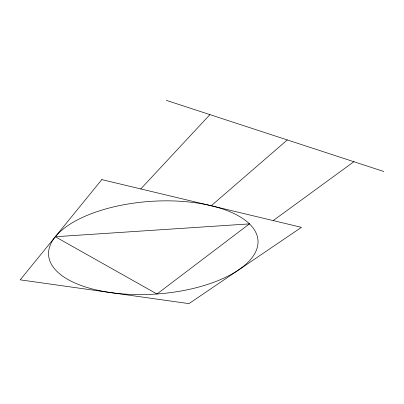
<?xml version="1.0" encoding="UTF-8"?>
<svg xmlns="http://www.w3.org/2000/svg" width="404" height="404" viewBox="0 0 404 404"><rect width="100%" height="100%" fill="white"/><g stroke="black" fill="none" stroke-linecap="round" stroke-linejoin="round"><path stroke-width="0.61" d="M140.774 188.936L209.939 114.625M211.221 205.772L287.31 139.941M273.19 220.589L353.884 161.716M166.342 100.364L383.8 171.503M101.808 179.618L20.2 279.846L188.956 303.636L301.46 227.346L101.808 179.618M249.389 223.892L156.984 294.011L55.308 236.734L249.389 223.892M100.212 290.794A104.959 46.415 -4 0 0 258.03 242.259A104.959 46.415 -4 0 0 101.581 210.176A104.959 46.415 -4 0 0 100.212 290.794"/></g></svg>
